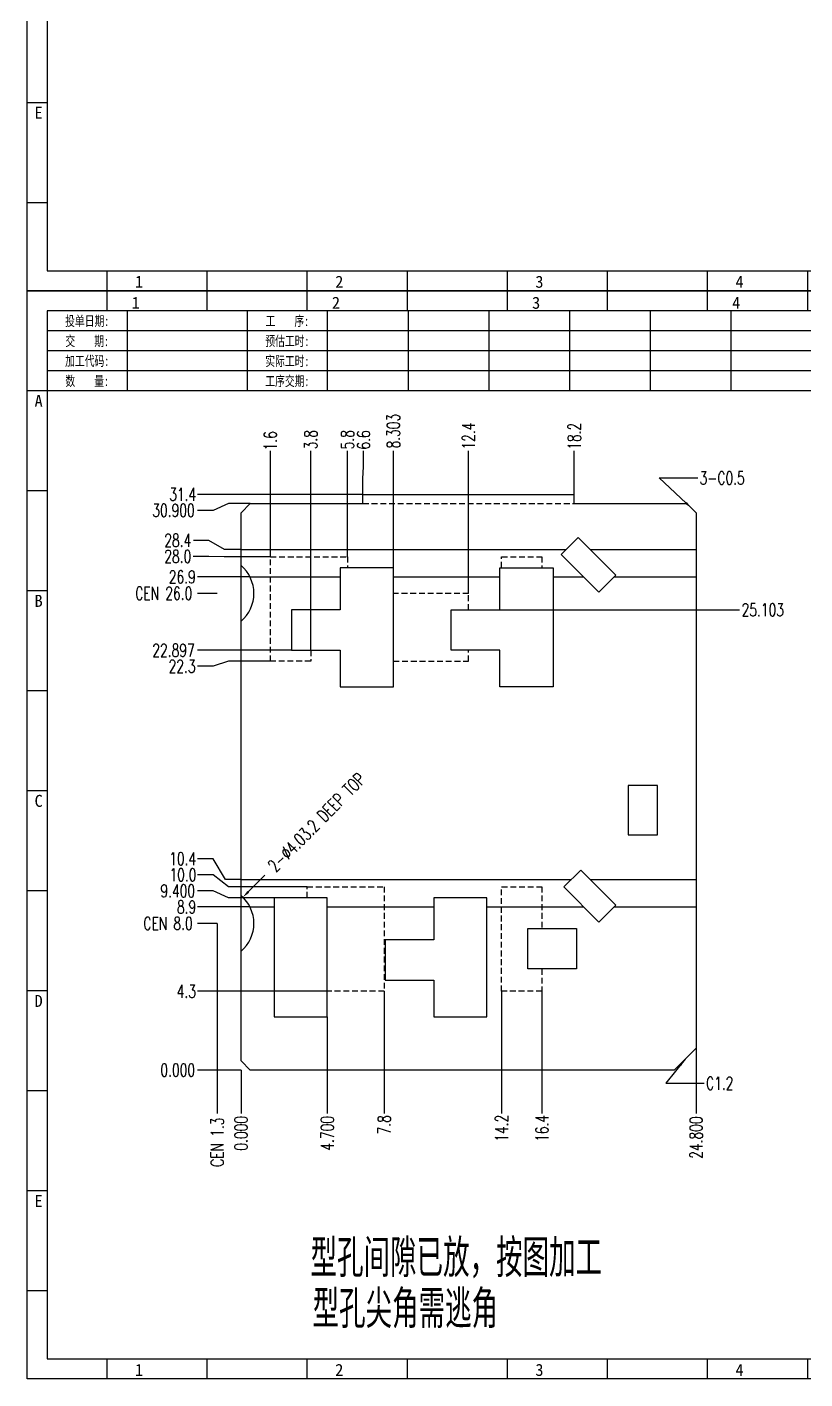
# Model space of a CAD drawing. Header units: millimetres. Extents: x -2852 to 5627, y -2271 to 1849.
# Drawn here: x -622.1 to -579.7, y -1120.9 to -1047.2 of the extents above; entities that cross this region are included whole.
import ezdxf
from ezdxf.enums import TextEntityAlignment as Align

# ---------------------------------------------------------------- set-up
doc = ezdxf.new("R2010")
doc.units = ezdxf.units.MM
doc.header["$PDSIZE"] = 3
doc.linetypes.add('DASHED2', pattern=[9.525, 6.35, -3.175])
for name, color, linetype in [('1', 7, 'Continuous'), ('11', 4, 'DASHED2'), ('41', 1, 'Continuous'), ('PUNCH', 1, 'Continuous'), ('S01', 170, 'Continuous')]:
    doc.layers.add(name, color=color, linetype=linetype)
doc.styles.add('jet01', font='simplex.shx', dxfattribs={"width": 0.7, "bigfont": 'hztxt.shx'})
doc.styles.add('jet02', font='simplex.shx', dxfattribs={"width": 0.7})
doc.styles.get("Standard").update_dxf_attribs({"font": '仿宋_GB2312_0.ttf', "width": 0.7})
doc.styles.add('TEXTSTYLE_1', font='TRIUMB.TTF')
doc.styles.add('TEXTSTYLE_2', font='TRIUM.TTF')
doc.styles.add('tk', font='', dxfattribs={"width": 0.7})
doc.styles.add('tk 2', font='仿宋_GB2312_0.ttf', dxfattribs={"width": 0.65})
doc.styles.add('tk 4', font='simplex.shx', dxfattribs={"width": 0.65, "bigfont": 'bigfont.shx'})
doc.styles.get('tk').set_extended_font_data('NSimSun')
doc.dimstyles.new('jet02', dxfattribs={"dimtxt": 3.5, "dimasz": 2.1, "dimexe": 1, "dimexo": 0, "dimgap": 0.5, "dimtad": 0, "dimtoh": 1, "dimdec": 3, "dimzin": 9, "dimdsep": 46, "dimtxsty": 'jet02', "dimcen": 0, "dimclrt": 256, "dimazin": 2, "dimtfac": 1, "dimtdec": 3, "dimtofl": 0, "dimtmove": 0, "dimatfit": 1, "dimfxl": 1, "dimarcsym": 0})

# ---------------------------------------------------------------- blocks, each defined once
blk = doc.blocks.new('A3-N')
at = {"layer": '1', "color": 1}
for p, q in [((0, 0), (0, 296.73)), ((0, 296.73), (420, 296.73)), ((21.82, 291.27), (21.82, 296.73)), ((49.09, 291.27), (49.09, 296.73)), ((76.36, 291.27), (76.36, 296.73)), ((103.64, 291.27), (103.64, 296.73)), ((103.64, 291.27), (103.64, 296.73)), ((103.64, 291.27), (103.64, 296.73)), ((130.91, 291.27), (130.91, 296.73)), ((158.18, 291.27), (158.18, 296.73)), ((185.45, 291.27), (185.45, 296.73)), ((212.73, 291.27), (212.73, 296.73)), ((240, 291.27), (240, 296.73)), ((267.27, 291.27), (267.27, 296.73)), ((294.55, 291.27), (294.55, 296.73)), ((321.82, 291.27), (321.82, 296.73)), ((349.09, 291.27), (349.09, 296.73)), ((376.36, 291.27), (376.36, 296.73)), ((403.64, 291.27), (403.64, 296.73)), ((420, 296.73), (420, 1)), ((5.45, 269.45), (0, 269.45)), ((420, 269.45), (414.55, 269.45)), ((5.45, 242.18), (0, 242.18)), ((420, 242.18), (414.55, 242.18)), ((5.45, 214.91), (0, 214.91)), ((420, 214.91), (414.55, 214.91)), ((5.45, 187.64), (0, 187.64)), ((420, 187.64), (414.55, 187.64)), ((5.45, 160.36), (0, 160.36)), ((420, 160.36), (414.55, 160.36)), ((5.45, 133.09), (0, 133.09)), ((420, 133.09), (414.55, 133.09)), ((5.45, 105.82), (0, 105.82)), ((420, 105.82), (414.55, 105.82)), ((5.45, 78.55), (0, 78.55)), ((420, 78.55), (414.55, 78.55)), ((5.45, 51.27), (0, 51.27)), ((222.45, 49.09), (221.45, 49.09)), ((221.45, 49.09), (221.45, 40.36)), ((222.45, 49.09), (414.55, 49.09)), ((232.36, 49.09), (232.36, 40.36)), ((245.45, 49.09), (245.45, 40.36)), ((290.18, 49.09), (290.18, 40.36)), ((302.18, 49.09), (302.18, 40.36)), ((322.91, 49.09), (322.91, 40.36)), ((343.64, 49.09), (343.64, 40.36)), ((392.73, 40.36), (392.73, 49.09)), ((420, 51.27), (414.55, 51.27)), ((258.55, 40.36), (258.55, 5.44)), ((266.45, 40.36), (266.45, 5.44)), ((276.78, 40.36), (276.78, 5.45)), ((291.18, 40.36), (291.18, 5.45)), ((301.51, 40.37), (301.51, 5.46)), ((308.01, 40.36), (308.01, 5.45)), ((354.09, 40.36), (354.09, 5.45)), ((308.01, 32.39), (258.55, 32.39)), ((308.01, 28.54), (258.55, 28.54)), ((414.55, 27.27), (308.01, 27.27)), ((5.45, 24), (0, 24)), ((308.01, 24.69), (258.55, 24.69)), ((420, 24), (414.55, 24)), ((354.09, 19.63), (308.01, 19.63)), ((308.01, 16.99), (258.55, 16.99)), ((414.55, 16.36), (354.09, 16.36)), ((374.55, 16.36), (374.55, 5.45)), ((384.55, 16.36), (384.55, 5.45)), ((394.55, 16.36), (394.55, 5.45)), ((404.55, 16.36), (404.55, 5.45)), ((308.01, 13.14), (258.55, 13.14)), ((308.01, 11.99), (354.09, 11.99)), ((372.51, 12.49), (362.69, 11.5)), ((362.69, 11.5), (362.69, 8.23)), ((372.51, 12.49), (372.51, 7.25)), ((414.55, 12), (374.55, 12)), ((308.01, 9.29), (258.55, 9.29)), ((372.51, 7.25), (362.69, 8.23)), ((21.82, 0), (21.82, 5.45)), ((49.09, 0), (49.09, 5.45)), ((76.36, 0), (76.36, 5.45)), ((103.64, 0), (103.64, 5.45)), ((130.91, 0), (130.91, 5.45)), ((158.18, 0), (158.18, 5.45)), ((185.45, 0), (185.45, 5.45)), ((212.73, 0), (212.73, 5.45)), ((240, 0), (240, 5.45)), ((267.27, 0), (267.27, 5.45)), ((294.55, 0), (294.55, 5.45)), ((321.82, 0), (321.82, 5.45)), ((349.09, 0), (349.09, 5.45)), ((376.36, 0), (376.36, 5.45)), ((403.64, 0), (403.64, 5.45)), ((1, 0), (0, 0)), ((420, 0), (1, 0)), ((420, 0), (420, 1))]:
    blk.add_line(p, q, dxfattribs=at)
at = {"layer": '1'}
for p, q in [((414.55, 278.18), (414.55, 284.73)), ((221.45, 40.36), (221.45, 5.45)), ((221.45, 40.36), (414.55, 40.36)), ((221.45, 40.36), (414.55, 40.36)), ((254.41, 40.36), (254.41, 5.45)), ((283.28, 40.36), (283.28, 5.45)), ((308.01, 36.24), (258.55, 36.24)), ((222.08, 28.67), (254.12, 28.67)), ((308.01, 20.84), (254.41, 20.84))]:
    blk.add_line(p, q, dxfattribs=at)
at = {"layer": '1', "color": 1, "ltscale": 0.05}
for p, q in [((278.93, 34.04), (279.79, 32.56)), ((278.93, 34.04), (280.65, 34.04)), ((281.68, 35.84), (279.79, 32.56)), ((303.66, 34.05), (304.52, 32.56)), ((303.66, 34.05), (305.38, 34.05)), ((306.41, 35.84), (304.52, 32.56)), ((278.93, 30.19), (279.79, 28.71)), ((278.93, 30.19), (280.65, 30.19)), ((281.68, 31.99), (279.79, 28.71)), ((303.66, 30.2), (305.38, 30.2)), ((303.66, 30.2), (304.52, 28.71)), ((306.41, 31.99), (304.52, 28.71)), ((278.93, 26.34), (279.79, 24.86)), ((278.93, 26.34), (280.65, 26.34)), ((281.68, 28.14), (279.79, 24.86)), ((303.66, 26.35), (304.52, 24.86)), ((303.66, 26.35), (305.38, 26.35)), ((306.41, 28.14), (304.52, 24.86)), ((278.93, 22.49), (280.65, 22.49)), ((278.93, 22.49), (279.79, 21.01)), ((281.68, 24.29), (279.79, 21.01)), ((303.66, 22.5), (305.38, 22.5)), ((303.66, 22.5), (304.52, 21.01)), ((306.41, 24.29), (304.52, 21.01)), ((278.93, 18.66), (279.79, 17.17)), ((278.93, 18.66), (280.65, 18.66)), ((281.68, 20.45), (279.79, 17.17)), ((303.66, 18.66), (304.52, 17.18)), ((303.66, 18.66), (305.38, 18.66)), ((306.41, 20.46), (304.52, 17.18)), ((278.93, 14.81), (280.65, 14.81)), ((278.93, 14.81), (279.79, 13.32)), ((281.68, 16.6), (279.79, 13.32)), ((303.66, 14.81), (305.38, 14.81)), ((303.66, 14.81), (304.52, 13.33)), ((306.41, 16.61), (304.52, 13.33)), ((281.68, 12.75), (279.79, 9.47)), ((306.41, 12.76), (304.52, 9.48)), ((278.93, 10.96), (279.79, 9.47)), ((278.93, 10.96), (280.65, 10.96)), ((281.68, 8.9), (279.79, 5.62)), ((303.66, 10.96), (304.52, 9.48)), ((303.66, 10.96), (305.38, 10.96)), ((306.41, 8.91), (304.52, 5.63)), ((278.93, 7.11), (279.79, 5.62)), ((278.93, 7.11), (280.65, 7.11)), ((303.66, 7.11), (305.38, 7.11)), ((303.66, 7.11), (304.52, 5.63))]:
    blk.add_line(p, q, dxfattribs=at)
at = {"layer": '1', "color": 1, "ltscale": 0.1}
for p, q in [((358.01, 13.02), (358.01, 6.71)), ((354.86, 9.87), (361.17, 9.87)), ((362.03, 9.87), (373.54, 9.87))]:
    blk.add_line(p, q, dxfattribs=at)
at = {"layer": '1'}
blk.add_lwpolyline([(221.45, 5.45), (414.55, 5.45), (414.55, 291.27), (5.45, 291.27), (5.45, 5.45), (414.55, 5.45)], dxfattribs=at)
at = {"layer": '1', "color": 7, "linetype": 'Continuous', "const_width": 0.123}
blk.add_lwpolyline([(223.11, 34.74), (252.6, 34.76)], dxfattribs=at)
at = {"layer": '1', "color": 1}
for radius in [2.62, 1.64]:
    blk.add_circle((358.01, 9.87), radius, dxfattribs=at)
at = {"layer": '41'}
for p, q in [((27.27, 291.27), (27.27, 269.45)), ((60, 291.27), (60, 269.45)), ((81.82, 291.27), (81.82, 269.45)), ((103.82, 291.27), (103.82, 269.45)), ((125.82, 291.27), (125.82, 269.45)), ((147.82, 291.27), (147.82, 269.45)), ((169.82, 291.27), (169.82, 269.45)), ((191.82, 291.27), (191.82, 269.45)), ((213.82, 291.27), (213.82, 269.45)), ((235.82, 291.27), (235.82, 269.45)), ((257.82, 291.27), (257.82, 269.45)), ((279.82, 291.27), (279.82, 269.45)), ((301.82, 291.27), (301.82, 269.45)), ((323.82, 291.27), (323.82, 269.45)), ((345.82, 291.27), (345.82, 269.45)), ((367.82, 291.27), (367.82, 269.45)), ((367.82, 285.82), (5.45, 285.82)), ((367.82, 280.36), (5.45, 280.36)), ((367.82, 274.91), (5.45, 274.91)), ((414.55, 269.45), (5.45, 269.45))]:
    blk.add_line(p, q, dxfattribs=at)
at = {"layer": '1', "color": 1}
for s, p in [('1', (29.64, 295.11)), ('2', (84.18, 295.11)), ('3', (138.73, 295.11)), ('4', (193.27, 295.11)), ('5', (247.82, 295.11)), ('6', (302.36, 295.11)), ('7', (356.91, 295.11)), ('8', (411.45, 295.11)), ('1', (30.53, 4.11)), ('2', (85.08, 4.11)), ('3', (139.62, 4.11)), ('4', (194.17, 4.11)), ('5', (248.72, 4.11)), ('6', (303.26, 4.11)), ('7', (357.81, 4.11)), ('8', (412.35, 4.11))]:
    blk.add_text(s, height=3.27, dxfattribs=at).set_placement(p, align=Align.TOP_CENTER)
at = {"layer": '1', "style": 'tk', "width": 0.7}
for s, p in [('投单日期:', (16.36, 288.55)), ('工    序:', (70.91, 288.55)), ('备注：', (375.51, 288.55)), ('交    期:', (16.36, 283.09)), ('预估工时:', (70.91, 283.09)), ('加工代码:', (16.36, 277.64)), ('实际工时:', (70.91, 277.64)), ('数    量:', (16.36, 272.18)), ('工序交期:', (70.91, 272.18))]:
    blk.add_text(s, height=2.727, dxfattribs=at).set_placement(p, align=Align.MIDDLE)
at = {"layer": '1', "color": 1}
for s, p in [('A', (2.04, 268.36)), ('B', (2.04, 213.82)), ('C', (2.04, 159.27)), ('D', (2.04, 104.73)), ('E', (2.04, 50.18))]:
    blk.add_text(s, height=3.27, dxfattribs=at).set_placement(p, align=Align.TOP_LEFT)
for s, p in [('A', (418.37, 268.36)), ('B', (418.37, 213.82)), ('C', (418.37, 159.27)), ('D', (418.37, 104.73)), ('E', (418.37, 50.18))]:
    blk.add_text(s, height=3.27, dxfattribs=at).set_placement(p, align=Align.TOP_RIGHT)
at = {"layer": '1', "color": 1, "style": 'tk 2', "width": 0.7}
for s, height, p in [('序号', 3.273, (222.96, 43.34)), ('件号', 3.273, (234.62, 43.61)), ('零件名称', 3.273, (258.97, 43.61)), ('数量', 3.273, (292.3, 43.78)), ('材料', 3.273, (309.27, 43.78)), ('热处理', 3.273, (328.71, 43.78)), ('外形尺寸', 3.273, (358.94, 43.78)), ('说明', 3.273, (399.61, 43.78)), ('料号：', 2.182, (309.77, 37.46)), ('名称：', 3.273, (355.52, 35.79)), ('图号：', 3.273, (355.52, 22.7)), ('比 例', 2.182, (376.69, 13.18)), ('页 码', 2.182, (386.85, 13.18)), ('版 次', 2.182, (396.31, 13.18)), ('单位', 2.182, (407.35, 13.18))]:
    blk.add_text(s, height=height, dxfattribs=at).set_placement(p)
at = {"layer": '1', "color": 7, "linetype": 'Continuous', "style": 'TEXTSTYLE_1'}
blk.add_text('Amphenol JET', height=2.7, dxfattribs=at).set_placement((223.96, 35.61))
at = {"layer": '1', "color": 7, "linetype": 'Continuous'}
for s, height, style, width, p in [('A Division of Amphenol Corporation', 1.5, 'TEXTSTYLE_2', 0.7, (224.64, 32.29)), ('HangZhou Amphenol JET Interconnect Technology co.,ltd ', 1.2, 'TEXTSTYLE_2', 0.6, (222.47, 29.36)), ('THESE DRAWINGS AND SPECIFICATIONS', 1.5, 'tk 4', 0.6, (224.73, 23.52)), ('ARE THE PROPERTY OF', 1.5, 'tk 4', 0.6, (230.45, 21.35)), ('AND SHALL NOT BE REPRODUCED OR', 1.5, 'tk 4', 0.6, (225.95, 17.17)), ('AMPHENOL CORPORATION', 1.5, 'tk 4', 0.6, (230.04, 19.27)), ('COPIED OR USED AS THE BASIS FOR', 1.5, 'tk 4', 0.6, (225.54, 15.02)), ('THE MANUFACTURE OR SALE OF APPARATUS', 1.5, 'tk 4', 0.6, (223.5, 12.92)), ('WITHOUT THE WRITTEN PERMISSION OF', 1.5, 'tk 4', 0.6, (224.73, 10.67)), ('AMPHENOL CORPORATION.', 1.5, 'tk 4', 0.6, (229.63, 8.4))]:
    blk.add_text(s, height=height, dxfattribs=dict(at, style=style, width=width)).set_placement(p)
at = {"layer": '1', "color": 1, "style": 'tk 2', "width": 0.7}
for s, p in [('X.', (259.64, 34.37)), ('%%P0.2', (267.9, 34.37)), ('X.', (284.37, 34.37)), ('%%P1%%D', (293.12, 34.37)), ('.X', (259.64, 30.28)), ('%%P0.1', (267.9, 30.52)), ('.X', (284.37, 30.28)), ('%%P0.5%%D', (293.12, 30.52)), ('.XX', (259.64, 26.71)), ('%%P0.01', (267.9, 26.67)), ('.XX', (284.37, 26.71)), ('%%P0.1%%D', (293.12, 26.67)), ('.XXX', (259.64, 22.68)), ('%%P0.002', (267.9, 22.82)), ('.XXX', (284.37, 22.68)), ('%%P0.01%%D', (293.12, 22.82)), ('X.', (259.64, 18.97)), ('0/-0.2', (267.9, 18.97)), ('X.', (284.37, 18.97)), ('+0.2/0', (293.12, 18.97)), ('.X', (259.64, 14.88)), ('0/-0.1', (267.9, 15.12)), ('.X', (284.37, 14.88)), ('+0.1/0', (293.12, 15.12)), ('.XX', (259.64, 11.31)), ('0/-0.01', (267.9, 11.27)), ('.XX', (284.37, 11.31)), ('+0.01/0', (293.12, 11.27)), ('.XXX', (259.64, 7.28)), ('0/-0.002', (267.9, 7.42)), ('.XXX', (284.37, 7.28)), ('+0.002/0', (293.12, 7.42))]:
    blk.add_text(s, height=2, dxfattribs=at).set_placement(p, align=Align.MIDDLE_LEFT)
at = {"layer": '1', "color": 1, "ltscale": 0.05, "style": 'tk 2', "width": 0.5}
for s, p in [('6.3', (279.01, 34.26)), ('6.3', (303.74, 34.27)), ('3.2', (279.01, 30.41)), ('3.2', (303.74, 30.42)), ('0.8', (279.01, 26.56)), ('0.8', (303.74, 26.57)), ('0.2', (279.01, 22.71)), ('0.2', (303.74, 22.72)), ('6.3', (279.01, 18.87)), ('6.3', (303.74, 18.88)), ('3.2', (279.01, 15.02)), ('3.2', (303.74, 15.03)), ('0.8', (279.01, 11.17)), ('0.8', (303.74, 11.18)), ('0.2', (279.01, 7.32)), ('0.2', (303.74, 7.33))]:
    blk.add_text(s, height=1.6, dxfattribs=at).set_placement(p)
at = {"layer": '1', "style": 'tk 2', "width": 0.7}
for s, p in [('APPD:', (309.77, 24.21)), ('CHKD:', (309.77, 16.27)), ('DR:', (309.77, 8.35))]:
    blk.add_text(s, height=2.182, dxfattribs=at).set_placement(p)
at = {"layer": '1', "color": 7, "style": 'tk 2', "width": 0.7}
blk.add_text('MM', height=2.182, dxfattribs=at).set_placement((408.31, 7.75))
at = {"layer": '1', "color": 1, "ltscale": 0.05, "char_height": 1.5, "width": 6.3627, "attachment_point": 1, "style": 'tk 2'}
for s, insert in [('尺  寸', (260.31, 39.25)), ('公  差', (268.17, 39.25)), ('粗糙度', (277.98, 39.25)), ('尺  寸', (285.2, 39.25)), ('公  差', (293.18, 39.25)), ('粗糙度', (302.71, 39.26))]:
    blk.add_mtext(s, dxfattribs=dict(at, insert=insert))
at = {"layer": '1', "ltscale": 0.05, "char_height": 2, "width": 2.5195, "attachment_point": 1, "style": 'tk 2'}
for s, insert in [('一般公差', (255.39, 36.11)), ('单侧公差', (255.39, 19.71))]:
    blk.add_mtext(s, dxfattribs=dict(at, insert=insert))
at = {"layer": '1', "color": 1, "ltscale": 0.05, "char_height": 1.2, "width": 5.1396, "attachment_point": 1, "line_spacing_factor": 0.8, "style": 'tk 2'}
for s, insert in [('+0', (261.58, 20.13)), ('-0', (286.31, 19.33)), ('+0', (261.88, 16.09)), ('-0', (286.61, 15.29)), ('+0', (262.79, 12.45)), ('-0', (287.51, 11.65)), ('+0', (263.87, 8.44)), ('-0', (288.59, 7.64))]:
    blk.add_mtext(s, dxfattribs=dict(at, insert=insert))
at = {"layer": '1', "style": 'tk 2', "width": 0.7}
for tag, p in [('PATR-NO1', (309.84, 32.96)), ('TITLE', (365.74, 30.9)), ('PATR-NO2', (309.84, 27.81)), ('DWG-NO:', (366.54, 18.14))]:
    blk.add_attdef(tag, p, '', height=3.27, dxfattribs=at)
at = {"layer": '1', "color": 1, "style": 'tk 2', "width": 0.7}
for tag, p in [('DRAW', (314.55, 7.27)), ('DATE', (334.72, 7.32))]:
    blk.add_attdef(tag, p, '', height=3.49, dxfattribs=at)
at = {"layer": '1', "style": 'tk 2', "width": 0.7}
for tag, p in [('SCALE', (376.55, 8.73)), ('SHEET', (386.6, 8.72)), ('REV', (397.38, 8.73))]:
    blk.add_attdef(tag, text='', height=2.18, dxfattribs=at).set_placement(p, align=Align.MIDDLE_LEFT)
blk = doc.blocks.new('*D2999')
at = {"layer": '41', "ltscale": 0.05}
blk.add_line((304.734, -3556.535), (302.366, -3556.535), dxfattribs=at)
at = {"layer": 'Defpoints', "color": 0, "ltscale": 0.05}
for p in [(302.366, -3556.535), (304.734, -3556.535), (304.734, -3556.535)]:
    blk.add_point(p, dxfattribs=at)
at = {"layer": '41', "ltscale": 0.05, "insert": (301.286, -3556.535), "char_height": 0.7, "attachment_point": 5, "style": 'jet02'}
blk.add_mtext('0.000', dxfattribs=at)
blk = doc.blocks.new('*D3000')
at = {"layer": '41', "ltscale": 0.05}
blk.add_line((309.434, -3552.235), (302.366, -3552.235), dxfattribs=at)
at = {"layer": 'Defpoints', "color": 0, "ltscale": 0.05}
for p in [(302.366, -3552.235), (309.434, -3552.235), (304.734, -3556.535)]:
    blk.add_point(p, dxfattribs=at)
at = {"layer": '41', "ltscale": 0.05, "insert": (301.753, -3552.235), "char_height": 0.7, "attachment_point": 5, "style": 'jet02'}
blk.add_mtext('4.3', dxfattribs=at)
blk = doc.blocks.new('*D3001')
at = {"layer": '41', "ltscale": 0.05}
blk.add_line((303.434, -3548.535), (302.366, -3548.535), dxfattribs=at)
at = {"layer": 'Defpoints', "color": 0, "ltscale": 0.05}
for p in [(302.366, -3548.535), (303.434, -3548.535), (304.734, -3556.535)]:
    blk.add_point(p, dxfattribs=at)
at = {"layer": '41', "ltscale": 0.05, "insert": (300.586, -3548.535), "char_height": 0.7, "attachment_point": 5, "style": 'jet02'}
blk.add_mtext('{\\C1; CEN }8.0', dxfattribs=at)
blk = doc.blocks.new('*D3002')
at = {"layer": '41', "ltscale": 0.05}
blk.add_line((305.22, -3547.635), (302.366, -3547.635), dxfattribs=at)
at = {"layer": 'Defpoints', "color": 0, "ltscale": 0.05}
for p in [(302.366, -3547.635), (305.22, -3547.635), (304.734, -3556.535)]:
    blk.add_point(p, dxfattribs=at)
at = {"layer": '41', "ltscale": 0.05, "insert": (301.764, -3547.635), "char_height": 0.7, "attachment_point": 5, "style": 'jet02'}
blk.add_mtext('8.9', dxfattribs=at)
blk = doc.blocks.new('*D3003')
at = {"layer": '41', "ltscale": 0.05}
for p, q in [((303.206, -3546.76), (302.366, -3546.76)), ((304.046, -3547.135), (303.206, -3546.76)), ((306.534, -3547.135), (304.046, -3547.135))]:
    blk.add_line(p, q, dxfattribs=at)
at = {"layer": 'Defpoints', "color": 0, "ltscale": 0.05}
for p in [(302.366, -3546.76), (306.534, -3547.135), (304.734, -3556.535)]:
    blk.add_point(p, dxfattribs=at)
at = {"layer": '41', "ltscale": 0.05, "insert": (301.286, -3546.76), "char_height": 0.7, "attachment_point": 5, "style": 'jet02'}
blk.add_mtext('9.400', dxfattribs=at)
blk = doc.blocks.new('*D3004')
at = {"layer": '41', "ltscale": 0.05}
for p, q in [((303.206, -3545.885), (302.366, -3545.885)), ((304.046, -3546.535), (303.206, -3545.885)), ((308.334, -3546.535), (304.046, -3546.535))]:
    blk.add_line(p, q, dxfattribs=at)
at = {"layer": 'Defpoints', "color": 0, "ltscale": 0.05}
for p in [(302.366, -3545.885), (308.334, -3546.535), (304.734, -3556.535)]:
    blk.add_point(p, dxfattribs=at)
at = {"layer": '41', "ltscale": 0.05, "insert": (301.566, -3545.885), "char_height": 0.7, "attachment_point": 5, "style": 'jet02'}
blk.add_mtext('10.0', dxfattribs=at)
blk = doc.blocks.new('*D3005')
at = {"layer": '41', "ltscale": 0.05}
for p, q in [((303.206, -3545.01), (302.366, -3545.01)), ((303.894, -3546.135), (303.206, -3545.01)), ((304.734, -3546.135), (303.894, -3546.135))]:
    blk.add_line(p, q, dxfattribs=at)
at = {"layer": 'Defpoints', "color": 0, "ltscale": 0.05}
for p in [(302.366, -3545.01), (304.734, -3546.135), (304.734, -3556.535)]:
    blk.add_point(p, dxfattribs=at)
at = {"layer": '41', "ltscale": 0.05, "insert": (301.554, -3545.01), "char_height": 0.7, "attachment_point": 5, "style": 'jet02'}
blk.add_mtext('10.4', dxfattribs=at)
blk = doc.blocks.new('*D3006')
at = {"layer": '41', "ltscale": 0.05}
for p, q in [((303.206, -3534.513), (302.366, -3534.513)), ((304.046, -3534.235), (303.206, -3534.513)), ((306.334, -3534.235), (304.046, -3534.235))]:
    blk.add_line(p, q, dxfattribs=at)
at = {"layer": 'Defpoints', "color": 0, "ltscale": 0.05}
for p in [(302.366, -3534.513), (306.334, -3534.235), (304.734, -3556.535)]:
    blk.add_point(p, dxfattribs=at)
at = {"layer": '41', "ltscale": 0.05, "insert": (301.519, -3534.513), "char_height": 0.7, "attachment_point": 5, "style": 'jet02'}
blk.add_mtext('22.3', dxfattribs=at)
blk = doc.blocks.new('*D3007')
at = {"layer": '41', "ltscale": 0.05}
blk.add_line((307.481, -3533.638), (302.366, -3533.638), dxfattribs=at)
at = {"layer": 'Defpoints', "color": 0, "ltscale": 0.05}
for p in [(302.366, -3533.638), (307.481, -3533.638), (304.734, -3556.535)]:
    blk.add_point(p, dxfattribs=at)
at = {"layer": '41', "ltscale": 0.05, "insert": (301.053, -3533.638), "char_height": 0.7, "attachment_point": 5, "style": 'jet02'}
blk.add_mtext('22.897', dxfattribs=at)
blk = doc.blocks.new('*D3008')
at = {"layer": '41', "ltscale": 0.05}
blk.add_line((303.434, -3530.535), (302.366, -3530.535), dxfattribs=at)
at = {"layer": 'Defpoints', "color": 0, "ltscale": 0.05}
for p in [(302.366, -3530.535), (303.434, -3530.535), (304.734, -3556.535)]:
    blk.add_point(p, dxfattribs=at)
at = {"layer": '41', "ltscale": 0.05, "insert": (300.353, -3530.535), "char_height": 0.7, "attachment_point": 5, "style": 'jet02'}
blk.add_mtext('{\\C1; CEN }26.0', dxfattribs=at)
blk = doc.blocks.new('*D3009')
at = {"layer": '41', "ltscale": 0.05}
blk.add_line((305.22, -3529.635), (302.366, -3529.635), dxfattribs=at)
at = {"layer": 'Defpoints', "color": 0, "ltscale": 0.05}
for p in [(302.366, -3529.635), (305.22, -3529.635), (304.734, -3556.535)]:
    blk.add_point(p, dxfattribs=at)
at = {"layer": '41', "ltscale": 0.05, "insert": (301.531, -3529.635), "char_height": 0.7, "attachment_point": 5, "style": 'jet02'}
blk.add_mtext('26.9', dxfattribs=at)
blk = doc.blocks.new('*D3010')
at = {"layer": '41', "ltscale": 0.05}
for p, q in [((302.973, -3528.52), (302.133, -3528.52)), ((303.813, -3528.535), (302.973, -3528.52)), ((306.334, -3528.535), (303.813, -3528.535))]:
    blk.add_line(p, q, dxfattribs=at)
at = {"layer": 'Defpoints', "color": 0, "ltscale": 0.05}
for p in [(302.133, -3528.52), (306.334, -3528.535), (304.734, -3556.535)]:
    blk.add_point(p, dxfattribs=at)
at = {"layer": '41', "ltscale": 0.05, "insert": (301.286, -3528.52), "char_height": 0.7, "attachment_point": 5, "style": 'jet02'}
blk.add_mtext('28.0', dxfattribs=at)
blk = doc.blocks.new('*D3011')
at = {"layer": '41', "ltscale": 0.05}
for p, q in [((302.984, -3527.645), (302.144, -3527.645)), ((303.824, -3528.135), (302.984, -3527.645)), ((304.734, -3528.135), (303.824, -3528.135))]:
    blk.add_line(p, q, dxfattribs=at)
at = {"layer": 'Defpoints', "color": 0, "ltscale": 0.05}
for p in [(302.144, -3527.645), (304.734, -3528.135), (304.734, -3556.535)]:
    blk.add_point(p, dxfattribs=at)
at = {"layer": '41', "ltscale": 0.05, "insert": (301.286, -3527.645), "char_height": 0.7, "attachment_point": 5, "style": 'jet02'}
blk.add_mtext('28.4', dxfattribs=at)
blk = doc.blocks.new('*D3012')
at = {"layer": '41', "ltscale": 0.05}
for p, q in [((304.046, -3525.635), (303.206, -3526.01)), ((305.234, -3525.635), (304.046, -3525.635)), ((303.206, -3526.01), (302.366, -3526.01))]:
    blk.add_line(p, q, dxfattribs=at)
at = {"layer": 'Defpoints', "color": 0, "ltscale": 0.05}
for p in [(305.234, -3525.635), (302.366, -3526.01), (304.734, -3556.535)]:
    blk.add_point(p, dxfattribs=at)
at = {"layer": '41', "ltscale": 0.05, "insert": (301.053, -3526.01), "char_height": 0.7, "attachment_point": 5, "style": 'jet02'}
blk.add_mtext('30.900', dxfattribs=at)
blk = doc.blocks.new('*D3013')
at = {"layer": '41', "ltscale": 0.05}
blk.add_line((311.374, -3525.135), (302.366, -3525.135), dxfattribs=at)
at = {"layer": 'Defpoints', "color": 0, "ltscale": 0.05}
for p in [(302.366, -3525.135), (311.374, -3525.135), (304.734, -3556.535)]:
    blk.add_point(p, dxfattribs=at)
at = {"layer": '41', "ltscale": 0.05, "insert": (301.554, -3525.135), "char_height": 0.7, "attachment_point": 5, "style": 'jet02'}
blk.add_mtext('31.4', dxfattribs=at)
blk = doc.blocks.new('*D3014')
at = {"layer": '41', "ltscale": 0.05}
blk.add_line((318.837, -3531.432), (331.901, -3531.432), dxfattribs=at)
at = {"layer": 'Defpoints', "color": 0, "ltscale": 0.05}
for p in [(318.837, -3531.432), (331.901, -3531.432), (304.734, -3556.535)]:
    blk.add_point(p, dxfattribs=at)
at = {"layer": '41', "ltscale": 0.05, "insert": (333.168, -3531.432), "char_height": 0.7, "attachment_point": 5, "style": 'jet02'}
blk.add_mtext('25.103', dxfattribs=at)
blk = doc.blocks.new('*D3015')
at = {"layer": '41', "ltscale": 0.05}
blk.add_line((304.734, -3556.535), (304.734, -3558.903), dxfattribs=at)
at = {"layer": 'Defpoints', "color": 0, "ltscale": 0.05}
for p in [(304.734, -3556.535), (304.734, -3556.535), (304.734, -3558.903)]:
    blk.add_point(p, dxfattribs=at)
at = {"layer": '41', "ltscale": 0.05, "insert": (304.734, -3559.983), "char_height": 0.7, "attachment_point": 5, "rotation": 90, "style": 'jet02'}
blk.add_mtext('0.000', dxfattribs=at)
blk = doc.blocks.new('*D3016')
at = {"layer": '41', "ltscale": 0.05}
blk.add_line((303.434, -3548.535), (303.434, -3558.903), dxfattribs=at)
at = {"layer": 'Defpoints', "color": 0, "ltscale": 0.05}
for p in [(303.434, -3548.535), (304.734, -3556.535), (303.434, -3558.903)]:
    blk.add_point(p, dxfattribs=at)
at = {"layer": '41', "ltscale": 0.05, "insert": (303.434, -3560.636), "char_height": 0.7, "attachment_point": 5, "rotation": 90, "style": 'jet02'}
blk.add_mtext('{\\C1; CEN }1.3', dxfattribs=at)
blk = doc.blocks.new('*D3017')
at = {"layer": '41', "ltscale": 0.05}
blk.add_line((309.434, -3553.635), (309.434, -3558.903), dxfattribs=at)
at = {"layer": 'Defpoints', "color": 0, "ltscale": 0.05}
for p in [(309.434, -3553.635), (304.734, -3556.535), (309.434, -3558.903)]:
    blk.add_point(p, dxfattribs=at)
at = {"layer": '41', "ltscale": 0.05, "insert": (309.434, -3559.983), "char_height": 0.7, "attachment_point": 5, "rotation": 90, "style": 'jet02'}
blk.add_mtext('4.700', dxfattribs=at)
blk = doc.blocks.new('*D3018')
at = {"layer": '41', "ltscale": 0.05}
blk.add_line((312.534, -3552.235), (312.534, -3558.903), dxfattribs=at)
at = {"layer": 'Defpoints', "color": 0, "ltscale": 0.05}
for p in [(312.534, -3552.235), (304.734, -3556.535), (312.534, -3558.903)]:
    blk.add_point(p, dxfattribs=at)
at = {"layer": '41', "ltscale": 0.05, "insert": (312.534, -3559.516), "char_height": 0.7, "attachment_point": 5, "rotation": 90, "style": 'jet02'}
blk.add_mtext('7.8', dxfattribs=at)
blk = doc.blocks.new('*D3019')
at = {"layer": '41', "ltscale": 0.05}
blk.add_line((318.934, -3552.235), (318.934, -3558.903), dxfattribs=at)
at = {"layer": 'Defpoints', "color": 0, "ltscale": 0.05}
for p in [(318.934, -3552.235), (304.734, -3556.535), (318.934, -3558.903)]:
    blk.add_point(p, dxfattribs=at)
at = {"layer": '41', "ltscale": 0.05, "insert": (318.934, -3559.703), "char_height": 0.7, "attachment_point": 5, "rotation": 90, "style": 'jet02'}
blk.add_mtext('14.2', dxfattribs=at)
blk = doc.blocks.new('*D3020')
at = {"layer": '41', "ltscale": 0.05}
blk.add_line((321.134, -3552.235), (321.134, -3558.903), dxfattribs=at)
at = {"layer": 'Defpoints', "color": 0, "ltscale": 0.05}
for p in [(321.134, -3552.235), (304.734, -3556.535), (321.134, -3558.903)]:
    blk.add_point(p, dxfattribs=at)
at = {"layer": '41', "ltscale": 0.05, "insert": (321.134, -3559.714), "char_height": 0.7, "attachment_point": 5, "rotation": 90, "style": 'jet02'}
blk.add_mtext('16.4', dxfattribs=at)
blk = doc.blocks.new('*D3021')
at = {"layer": '41', "ltscale": 0.05}
blk.add_line((329.534, -3555.335), (329.534, -3558.903), dxfattribs=at)
at = {"layer": 'Defpoints', "color": 0, "ltscale": 0.05}
for p in [(329.534, -3555.335), (304.734, -3556.535), (329.534, -3558.903)]:
    blk.add_point(p, dxfattribs=at)
at = {"layer": '41', "ltscale": 0.05, "insert": (329.534, -3560.216), "char_height": 0.7, "attachment_point": 5, "rotation": 90, "style": 'jet02'}
blk.add_mtext('24.800', dxfattribs=at)
blk = doc.blocks.new('*D3022')
at = {"layer": '41', "ltscale": 0.05}
blk.add_line((306.334, -3528.535), (306.334, -3522.767), dxfattribs=at)
at = {"layer": 'Defpoints', "color": 0, "ltscale": 0.05}
for p in [(306.334, -3522.767), (306.334, -3528.535), (304.734, -3556.535)]:
    blk.add_point(p, dxfattribs=at)
at = {"layer": '41', "ltscale": 0.05, "insert": (306.334, -3522.212), "char_height": 0.7, "attachment_point": 5, "rotation": 90, "style": 'jet02'}
blk.add_mtext('1.6', dxfattribs=at)
blk = doc.blocks.new('*D3023')
at = {"layer": '41', "ltscale": 0.05}
blk.add_line((308.534, -3533.638), (308.534, -3522.767), dxfattribs=at)
at = {"layer": 'Defpoints', "color": 0, "ltscale": 0.05}
for p in [(308.534, -3522.767), (308.534, -3533.638), (304.734, -3556.535)]:
    blk.add_point(p, dxfattribs=at)
at = {"layer": '41', "ltscale": 0.05, "insert": (308.534, -3522.154), "char_height": 0.7, "attachment_point": 5, "rotation": 90, "style": 'jet02'}
blk.add_mtext('3.8', dxfattribs=at)
blk = doc.blocks.new('*D3024')
at = {"layer": '41', "ltscale": 0.05}
blk.add_line((310.534, -3528.535), (310.534, -3522.767), dxfattribs=at)
at = {"layer": 'Defpoints', "color": 0, "ltscale": 0.05}
for p in [(310.534, -3522.767), (310.534, -3528.535), (304.734, -3556.535)]:
    blk.add_point(p, dxfattribs=at)
at = {"layer": '41', "ltscale": 0.05, "insert": (310.534, -3522.154), "char_height": 0.7, "attachment_point": 5, "rotation": 90, "style": 'jet02'}
blk.add_mtext('5.8', dxfattribs=at)
blk = doc.blocks.new('*D3025')
at = {"layer": '41', "ltscale": 0.05}
for p, q in [((311.409, -3523.607), (311.409, -3522.767)), ((311.374, -3524.295), (311.409, -3523.607)), ((311.374, -3525.135), (311.374, -3524.295))]:
    blk.add_line(p, q, dxfattribs=at)
at = {"layer": 'Defpoints', "color": 0, "ltscale": 0.05}
for p in [(311.409, -3522.767), (311.374, -3525.135), (304.734, -3556.535)]:
    blk.add_point(p, dxfattribs=at)
at = {"layer": '41', "ltscale": 0.05, "insert": (311.409, -3522.165), "char_height": 0.7, "attachment_point": 5, "rotation": 90, "style": 'jet02'}
blk.add_mtext('6.6', dxfattribs=at)
blk = doc.blocks.new('*D3026')
at = {"layer": '41', "ltscale": 0.05}
blk.add_line((313.037, -3529.135), (313.037, -3522.767), dxfattribs=at)
at = {"layer": 'Defpoints', "color": 0, "ltscale": 0.05}
for p in [(313.037, -3522.767), (313.037, -3529.135), (304.734, -3556.535)]:
    blk.add_point(p, dxfattribs=at)
at = {"layer": '41', "ltscale": 0.05, "insert": (313.037, -3521.687), "char_height": 0.7, "attachment_point": 5, "rotation": 90, "style": 'jet02'}
blk.add_mtext('8.303', dxfattribs=at)
blk = doc.blocks.new('*D3027')
at = {"layer": '41', "ltscale": 0.05}
blk.add_line((317.134, -3530.535), (317.134, -3522.767), dxfattribs=at)
at = {"layer": 'Defpoints', "color": 0, "ltscale": 0.05}
for p in [(317.134, -3522.767), (317.134, -3530.535), (304.734, -3556.535)]:
    blk.add_point(p, dxfattribs=at)
at = {"layer": '41', "ltscale": 0.05, "insert": (317.134, -3521.955), "char_height": 0.7, "attachment_point": 5, "rotation": 90, "style": 'jet02'}
blk.add_mtext('12.4', dxfattribs=at)
blk = doc.blocks.new('*D3028')
at = {"layer": '41', "ltscale": 0.05}
blk.add_line((322.894, -3525.135), (322.894, -3522.767), dxfattribs=at)
at = {"layer": 'Defpoints', "color": 0, "ltscale": 0.05}
for p in [(322.894, -3522.767), (322.894, -3525.135), (304.734, -3556.535)]:
    blk.add_point(p, dxfattribs=at)
at = {"layer": '41', "ltscale": 0.05, "insert": (322.894, -3521.967), "char_height": 0.7, "attachment_point": 5, "rotation": 90, "style": 'jet02'}
blk.add_mtext('18.2', dxfattribs=at)
blk = doc.blocks.new('*D3029')
at = {"layer": '41', "ltscale": 0.05}
blk.add_line((306.028, -3545.894), (305.13, -3546.809), dxfattribs=at)
blk.add_solid([(305.08, -3546.76), (305.18, -3546.858), (304.836, -3547.108)], dxfattribs=at)
at = {"layer": 'Defpoints', "color": 0, "ltscale": 0.05}
for p in [(304.836, -3547.108), (302.032, -3549.961)]:
    blk.add_point(p, dxfattribs=at)
at = {"layer": '41', "ltscale": 0.05, "insert": (308.854, -3543.019), "char_height": 0.7, "attachment_point": 5, "rotation": 45.50276, "style": 'jet02'}
blk.add_mtext('2-∅4.03.2 DEEP TOP', dxfattribs=at)

msp = doc.modelspace()

# ---------------------------------------------------------------- linework, layer by layer
at = {"layer": '1', "ltscale": 0.05}
for p, q in [((-603.8339, -1073.205), (-603.8339, -1072.705)), ((-603.8339, -1072.705), (-592.3139, -1072.705)), ((-592.3139, -1073.205), (-592.3139, -1072.705)), ((-610.4739, -1075.705), (-592.7497, -1075.705)), ((-591.4445, -1075.705), (-585.6739, -1075.705)), ((-609.9879, -1077.205), (-605.0709, -1077.205)), ((-602.1709, -1077.205), (-596.3709, -1077.205)), ((-593.4709, -1077.205), (-591.7915, -1077.205)), ((-590.14, -1077.205), (-585.6739, -1077.205)), ((-610.4739, -1093.705), (-592.4669, -1093.705)), ((-591.4445, -1093.705), (-585.6739, -1093.705)), ((-609.9879, -1095.205), (-608.6739, -1095.205)), ((-605.7739, -1095.205), (-599.9709, -1095.205)), ((-597.0709, -1095.205), (-591.7915, -1095.205)), ((-590.14, -1095.205), (-585.6739, -1095.205))]:
    msp.add_line(p, q, dxfattribs=at)
msp.add_lwpolyline([(-592.3139, -1073.205), (-586.1739, -1073.205), (-585.6739, -1073.705), (-585.6739, -1102.905), (-586.8739, -1104.105), (-609.9739, -1104.105), (-610.4739, -1103.605), (-610.4739, -1073.705), (-609.9739, -1073.205), (-603.8339, -1073.205)], dxfattribs=at)
for centre in [(-611.7739, -1078.105), (-611.7739, -1096.105)]:
    msp.add_arc(centre, 2, 310.541602, 49.458398, dxfattribs=at)
at = {"layer": '11', "ltscale": 0.05}
msp.add_line((-603.8339, -1073.205), (-592.3139, -1073.205), dxfattribs=at)
for points in [[(-606.6739, -1081.208), (-606.6739, -1081.805), (-608.8739, -1081.805), (-608.8739, -1076.105), (-604.6739, -1076.105), (-604.6739, -1076.705)], [(-596.2739, -1076.705), (-596.2739, -1076.105), (-594.0739, -1076.105), (-594.0739, -1076.705)], [(-598.0739, -1079.002), (-598.0739, -1078.105), (-602.1709, -1078.105)], [(-602.1709, -1081.805), (-598.0739, -1081.805), (-598.0739, -1081.208)], [(-606.8739, -1094.705), (-606.8739, -1094.105), (-602.6739, -1094.105), (-602.6739, -1099.805), (-605.7739, -1099.805)], [(-594.0739, -1098.5889), (-594.0739, -1099.805), (-596.2739, -1099.805), (-596.2739, -1094.105), (-594.0739, -1094.105), (-594.0739, -1096.3829)]]:
    msp.add_lwpolyline(points, dxfattribs=at)
at = {"layer": 'PUNCH', "ltscale": 0.05}
for points in [[(-592.0971, -1075.0524), (-593.0206, -1075.9759), (-590.9658, -1078.0307), (-590.0423, -1077.1072)], [(-602.1709, -1083.205), (-602.1709, -1076.705), (-605.0709, -1076.705), (-605.0709, -1079.002), (-607.7269, -1079.002), (-607.7269, -1081.208), (-605.0709, -1081.208), (-605.0709, -1083.205)], [(-593.4709, -1083.205), (-596.3709, -1083.205), (-596.3709, -1081.208), (-599.0269, -1081.208), (-599.0269, -1079.002), (-596.3709, -1079.002), (-596.3709, -1076.705), (-593.4709, -1076.705)], [(-589.3769, -1091.28), (-587.7709, -1091.28), (-587.7709, -1088.574), (-589.3769, -1088.574)], [(-591.9557, -1093.1938), (-592.8792, -1094.1173), (-590.9658, -1096.0307), (-590.0423, -1095.1072)], [(-599.9709, -1101.205), (-597.0709, -1101.205), (-597.0709, -1094.705), (-599.9709, -1094.705), (-599.9709, -1097.002), (-602.6269, -1097.002), (-602.6269, -1099.208), (-599.9709, -1099.208)], [(-592.1959, -1098.5889), (-594.8519, -1098.5889), (-594.8519, -1096.3829), (-592.1959, -1096.3829)]]:
    msp.add_lwpolyline(points, close=True, dxfattribs=at)
at = {"layer": 'S01', "color": 1, "ltscale": 0.05}
msp.add_lwpolyline([(-605.7739, -1094.705), (-608.6739, -1094.705), (-608.6739, -1101.205), (-605.7739, -1101.205)], close=True, dxfattribs=at)

# ---------------------------------------------------------------- block references
at = {"layer": '1', "ltscale": 0.05, "xscale": 0.2000000000000455, "yscale": 0.2000000000000455, "zscale": 0.2000000000000455}
for p, values in [((-622.1366, -1061.6035), {'DWG-NO:': 'CMY1000A-S37A', 'TITLE': '冲模镶件', 'REV': 'A', 'SHEET': '1 / 1', 'DRAW': 'tlr', 'DATE': '2019-01-16', 'PATR-NO1': 'XCede HDU2 3PR SHIELD A', 'PATR-NO2': '959-3EA4-A22', 'SCALE': '1 : 1'}), ((-622.1366, -1120.949), {'DWG-NO:': 'CMY1000A-S37B', 'TITLE': '冲模镶件', 'REV': 'A', 'SHEET': '1 / 1', 'DRAW': 'tlr', 'DATE': '2019-01-16', 'PATR-NO1': 'XCede HDU2 3PR SHIELD A', 'PATR-NO2': '959-3EA4-A22', 'SCALE': '1 : 1'})]:
    msp.add_blockref('A3-N', p, dxfattribs=at).add_auto_attribs(values)

# ---------------------------------------------------------------- texts
at = {"layer": '1', "ltscale": 0.05, "style": 'jet01', "width": 0.7}
for s, height, p in [('型孔间隙已放，按图加工', 2.064003, (-606.6892, -1115.3931)), ('型孔尖角需逃角', 2.064, (-606.5777, -1118.1738))]:
    msp.add_text(s, height=height, dxfattribs=at).set_placement(p)
at = {"layer": '41', "ltscale": 0.05, "char_height": 0.7, "attachment_point": 4, "style": 'jet02'}
for s, insert in [('3-C0.5', (-585.4782, -1071.8109)), ('C1.2', (-585.1316, -1104.8226))]:
    msp.add_mtext(s, dxfattribs=dict(at, insert=insert))

# ---------------------------------------------------------------- dimensions: what is measured, and where the dimension line sits
at = {"layer": '41', "ltscale": 0.05}
for feature_location, offset, dtype, origin, override, picture, middle, set_off in [((-602.1709, -1076.705), (0, 6.3677), 1, (-610.4739, -1104.105), {"dimscale": 0.2, "dimtoh": 0, "dimzin": 1, "dimclrd": 256, "dimclre": 256, "dimadec": 3, "dimazin": 0, "dimatfit": 3, "dimlwd": -1, "dimlwe": -1}, '*D3026', (-602.1709, -1069.2573), (-915.2077, 2452.4298)), ((-598.0739, -1078.105), (0, 7.7677), 1, (-610.4739, -1104.105), {"dimscale": 0.2, "dimtoh": 0, "dimdec": 1, "dimzin": 1, "dimclrd": 256, "dimclre": 256, "dimadec": 1, "dimazin": 0, "dimatfit": 3, "dimlwd": -1, "dimlwe": -1}, '*D3027', (-598.0739, -1069.5256), (-915.2077, 2452.4298)), ((-592.3139, -1072.705), (0, 2.3677), 1, (-610.4739, -1104.105), {"dimscale": 0.2, "dimtoh": 0, "dimdec": 1, "dimzin": 1, "dimclrd": 256, "dimclre": 256, "dimadec": 1, "dimazin": 0, "dimatfit": 3, "dimlwd": -1, "dimlwe": -1}, '*D3028', (-592.3139, -1069.5373), (-915.2077, 2452.4298)), ((-606.6739, -1081.208), (0, 10.8707), 1, (-610.4739, -1104.105), {"dimscale": 0.2, "dimtoh": 0, "dimdec": 1, "dimzin": 1, "dimclrd": 256, "dimclre": 256, "dimadec": 1, "dimazin": 0, "dimatfit": 3, "dimlwd": -1, "dimlwe": -1}, '*D3023', (-606.6739, -1069.724), (-915.2077, 2452.4298)), ((-604.6739, -1076.105), (0, 5.7677), 1, (-610.4739, -1104.105), {"dimscale": 0.2, "dimtoh": 0, "dimdec": 1, "dimzin": 1, "dimclrd": 256, "dimclre": 256, "dimadec": 1, "dimazin": 0, "dimatfit": 3, "dimlwd": -1, "dimlwe": -1}, '*D3024', (-604.6739, -1069.724), (-915.2077, 2452.4298)), ((-603.8339, -1072.705), (0.035, 2.3677), 1, (-610.4739, -1104.105), {"dimscale": 0.2, "dimtoh": 0, "dimdec": 1, "dimzin": 1, "dimclrd": 256, "dimclre": 256, "dimadec": 1, "dimazin": 0, "dimatfit": 3, "dimlwd": -1, "dimlwe": -1}, '*D3025', (-603.7989, -1069.7356), (-915.2077, 2452.4298)), ((-608.8739, -1076.105), (0, 5.7677), 1, (-610.4739, -1104.105), {"dimscale": 0.2, "dimtoh": 0, "dimdec": 1, "dimzin": 1, "dimclrd": 256, "dimclre": 256, "dimadec": 1, "dimazin": 0, "dimatfit": 3, "dimlwd": -1, "dimlwe": -1}, '*D3022', (-608.8739, -1069.7823), (-915.2077, 2452.4298)), ((-603.8339, -1072.705), (-9.0077, 0), 0, (-610.4739, -1104.105), {"dimscale": 0.2, "dimtoh": 0, "dimdec": 1, "dimzin": 1, "dimclrd": 256, "dimclre": 256, "dimadec": 1, "dimazin": 0, "dimatfit": 3, "dimlwd": -1, "dimlwe": -1}, '*D3013', (-613.6533, -1072.705), (-915.2077, 2452.4298)), ((-609.9739, -1073.205), (-2.8677, -0.375), 0, (-610.4739, -1104.105), {"dimscale": 0.2, "dimtoh": 0, "dimzin": 1, "dimclrd": 256, "dimclre": 256, "dimadec": 3, "dimazin": 0, "dimatfit": 3, "dimlwd": -1, "dimlwe": -1}, '*D3012', (-614.155, -1073.58), (-915.2077, 2452.4298)), ((-610.4739, -1075.705), (-2.5894, 0.4903), 0, (-610.4739, -1104.105), {"dimscale": 0.2, "dimtoh": 0, "dimdec": 1, "dimzin": 1, "dimclrd": 256, "dimclre": 256, "dimadec": 1, "dimazin": 0, "dimatfit": 3, "dimlwd": -1, "dimlwe": -1}, '*D3011', (-613.9216, -1075.2147), (-915.2077, 2452.4298)), ((-608.8739, -1076.105), (-4.201, 0.0153), 0, (-610.4739, -1104.105), {"dimscale": 0.2, "dimtoh": 0, "dimdec": 1, "dimzin": 1, "dimclrd": 256, "dimclre": 256, "dimadec": 1, "dimazin": 0, "dimatfit": 3, "dimlwd": -1, "dimlwe": -1}, '*D3010', (-613.9216, -1076.0897), (-915.2077, 2452.4298)), ((-609.9879, -1077.205), (-2.8538, 0), 0, (-610.4739, -1104.105), {"dimscale": 0.2, "dimtoh": 0, "dimdec": 1, "dimzin": 1, "dimclrd": 256, "dimclre": 256, "dimadec": 1, "dimazin": 0, "dimatfit": 3, "dimlwd": -1, "dimlwe": -1}, '*D3009', (-613.6766, -1077.205), (-915.2077, 2452.4298)), ((-596.3709, -1079.002), (13.0647, 0), 0, (-610.4739, -1104.105), {"dimscale": 0.2, "dimtoh": 0, "dimzin": 1, "dimclrd": 256, "dimclre": 256, "dimadec": 3, "dimazin": 0, "dimatfit": 3, "dimlwd": -1, "dimlwe": -1}, '*D3014', (-582.0396, -1079.002), (-915.2077, 2452.4298)), ((-607.7269, -1081.208), (-5.1147, 0), 0, (-610.4739, -1104.105), {"dimscale": 0.2, "dimtoh": 0, "dimzin": 1, "dimclrd": 256, "dimclre": 256, "dimadec": 3, "dimazin": 0, "dimatfit": 3, "dimlwd": -1, "dimlwe": -1}, '*D3007', (-614.155, -1081.208), (-915.2077, 2452.4298)), ((-608.8739, -1081.805), (-3.9677, -0.278), 0, (-610.4739, -1104.105), {"dimscale": 0.2, "dimtoh": 0, "dimdec": 1, "dimzin": 1, "dimclrd": 256, "dimclre": 256, "dimadec": 1, "dimazin": 0, "dimatfit": 3, "dimlwd": -1, "dimlwe": -1}, '*D3006', (-613.6883, -1082.083), (-915.2077, 2452.4298)), ((-610.4739, -1093.705), (-2.3677, 1.125), 0, (-610.4739, -1104.105), {"dimscale": 0.2, "dimtoh": 0, "dimdec": 1, "dimzin": 1, "dimclrd": 256, "dimclre": 256, "dimadec": 1, "dimazin": 0, "dimatfit": 3, "dimlwd": -1, "dimlwe": -1}, '*D3005', (-613.6533, -1092.58), (-915.2077, 2452.4298)), ((-606.8739, -1094.105), (-5.9677, 0.65), 0, (-610.4739, -1104.105), {"dimscale": 0.2, "dimtoh": 0, "dimdec": 1, "dimzin": 1, "dimclrd": 256, "dimclre": 256, "dimadec": 1, "dimazin": 0, "dimatfit": 3, "dimlwd": -1, "dimlwe": -1}, '*D3004', (-613.6416, -1093.455), (-915.2077, 2452.4298)), ((-608.6739, -1094.705), (-4.1677, 0.375), 0, (-610.4739, -1104.105), {"dimscale": 0.2, "dimtoh": 0, "dimzin": 1, "dimclrd": 256, "dimclre": 256, "dimadec": 3, "dimazin": 0, "dimatfit": 3, "dimlwd": -1, "dimlwe": -1}, '*D3003', (-613.9216, -1094.33), (-915.2077, 2452.4298)), ((-609.9879, -1095.205), (-2.8538, 0), 0, (-610.4739, -1104.105), {"dimscale": 0.2, "dimtoh": 0, "dimdec": 1, "dimzin": 1, "dimclrd": 256, "dimclre": 256, "dimadec": 1, "dimazin": 0, "dimatfit": 3, "dimlwd": -1, "dimlwe": -1}, '*D3002', (-613.4433, -1095.205), (-915.2077, 2452.4298)), ((-605.7739, -1099.805), (-7.0677, 0), 0, (-610.4739, -1104.105), {"dimscale": 0.2, "dimtoh": 0, "dimdec": 1, "dimzin": 1, "dimclrd": 256, "dimclre": 256, "dimadec": 1, "dimazin": 0, "dimatfit": 3, "dimlwd": -1, "dimlwe": -1}, '*D3000', (-613.455, -1099.805), (-915.2077, 2452.4298)), ((-602.6739, -1099.805), (0, -6.6677), 1, (-610.4739, -1104.105), {"dimscale": 0.2, "dimtoh": 0, "dimdec": 1, "dimzin": 1, "dimclrd": 256, "dimclre": 256, "dimadec": 1, "dimazin": 0, "dimatfit": 3, "dimlwd": -1, "dimlwe": -1}, '*D3018', (-602.6739, -1107.086), (-915.2077, 2452.4298)), ((-596.2739, -1099.805), (0, -6.6677), 1, (-610.4739, -1104.105), {"dimscale": 0.2, "dimtoh": 0, "dimdec": 1, "dimzin": 1, "dimclrd": 256, "dimclre": 256, "dimadec": 1, "dimazin": 0, "dimatfit": 3, "dimlwd": -1, "dimlwe": -1}, '*D3019', (-596.2739, -1107.2727), (-915.2077, 2452.4298)), ((-594.0739, -1099.805), (0, -6.6677), 1, (-610.4739, -1104.105), {"dimscale": 0.2, "dimtoh": 0, "dimdec": 1, "dimzin": 1, "dimclrd": 256, "dimclre": 256, "dimadec": 1, "dimazin": 0, "dimatfit": 3, "dimlwd": -1, "dimlwe": -1}, '*D3020', (-594.0739, -1107.2844), (-915.2077, 2452.4298)), ((-605.7739, -1101.205), (0, -5.2677), 1, (-610.4739, -1104.105), {"dimscale": 0.2, "dimtoh": 0, "dimzin": 1, "dimclrd": 256, "dimclre": 256, "dimadec": 3, "dimazin": 0, "dimatfit": 3, "dimlwd": -1, "dimlwe": -1}, '*D3017', (-605.7739, -1107.5527), (-915.2077, 2452.4298)), ((-585.6739, -1102.905), (0, -3.5677), 1, (-610.4739, -1104.105), {"dimscale": 0.2, "dimtoh": 0, "dimzin": 1, "dimclrd": 256, "dimclre": 256, "dimadec": 3, "dimazin": 0, "dimatfit": 3, "dimlwd": -1, "dimlwe": -1}, '*D3021', (-585.6739, -1107.786), (-915.2077, 2452.4298)), ((-610.4739224768, -1104.1049904857), (-2.3676997732, 0), 0, (-610.4739224768, -1104.1049904857), {"dimscale": 0.2, "dimtoh": 0, "dimzin": 1, "dimclrd": 256, "dimclre": 256, "dimadec": 3, "dimazin": 0, "dimatfit": 3, "dimlwd": -1, "dimlwe": -1}, '*D2999', (-613.92162225, -1104.1049904857), (-915.2077048823, 2452.4298167741)), ((-610.4739224768, -1104.1049904857), (0, -2.3676997632), 1, (-610.4739224768, -1104.1049904857), {"dimscale": 0.2, "dimtoh": 0, "dimzin": 1, "dimclrd": 256, "dimclre": 256, "dimadec": 3, "dimazin": 0, "dimatfit": 3, "dimlwd": -1, "dimlwe": -1}, '*D3015', (-610.4739224768, -1107.5526902489), (-915.2077048823, 2452.4298167741))]:
    dim = msp.add_ordinate_dim(feature_location=feature_location, offset=offset, dtype=dtype, origin=origin, dimstyle='jet02', override=override, dxfattribs=at)
    dim.commit()
    dim.dimension.update_dxf_attribs({"geometry": picture, "text_midpoint": middle, "insert": set_off})
for feature_location, offset, dtype, picture, middle in [((-611.7739, -1078.105), (-1.0677, 0), 0, '*D3008', (-614.855, -1078.105)), ((-611.7739, -1096.105), (-1.0677, 0), 0, '*D3001', (-614.6216, -1096.105)), ((-611.7739, -1096.105), (0, -10.3677), 1, '*D3016', (-611.7739, -1108.206))]:
    dim = msp.add_ordinate_dim(feature_location=feature_location, offset=offset, dtype=dtype, origin=(-610.4739, -1104.105), text='{\\C1; CEN }<>', dimstyle='jet02', override={"dimscale": 0.2, "dimtoh": 0, "dimdec": 1, "dimzin": 1, "dimclrd": 256, "dimclre": 256, "dimadec": 1, "dimazin": 0, "dimatfit": 3, "dimlwd": -1, "dimlwe": -1}, dxfattribs=at)
    dim.commit()
    dim.dimension.update_dxf_attribs({"geometry": picture, "text_midpoint": middle, "insert": (-915.2077, 2452.4298)})
dim = msp.add_diameter_dim_2p(p1=(-613.1757, -1097.5316), p2=(-610.3722, -1094.6784), text='2-<>3.2 DEEP TOP', dimstyle='jet02', override={"dimscale": 0.2, "dimtoh": 0, "dimdec": 1, "dimzin": 1, "dimclrd": 256, "dimclre": 256, "dimadec": 1, "dimazin": 0, "dimatfit": 3, "dimlwd": -1, "dimlwe": -1}, dxfattribs=at)
dim.commit()
dim.dimension.update_dxf_attribs({"geometry": '*D3029', "text_midpoint": (-606.3537, -1090.5888), "dimtype": 131, "insert": (-915.2077, 2452.4298)})

# ---------------------------------------------------------------- leaders
at = {"layer": '41', "ltscale": 0.05, "annotation_type": 0, "has_hookline": 1, "hookline_direction": 0}
for points, text_width in [([(-585.9239, -1073.455), (-587.6782, -1071.8109), (-585.5782, -1071.8109)], 2.59), ([(-586.2739, -1103.505), (-587.3316, -1104.8226), (-585.2316, -1104.8226)], 1.5167)]:
    msp.add_leader(points, dimstyle='jet02', override={"dimscale": 0.2, "dimtoh": 0, "dimdec": 2, "dimzin": 1, "dimclrd": 256, "dimclre": 256, "dimazin": 0, "dimatfit": 3, "dimlwd": -1, "dimlwe": -1}, dxfattribs=dict(at, text_width=text_width))

doc.saveas('drawing.dxf')
